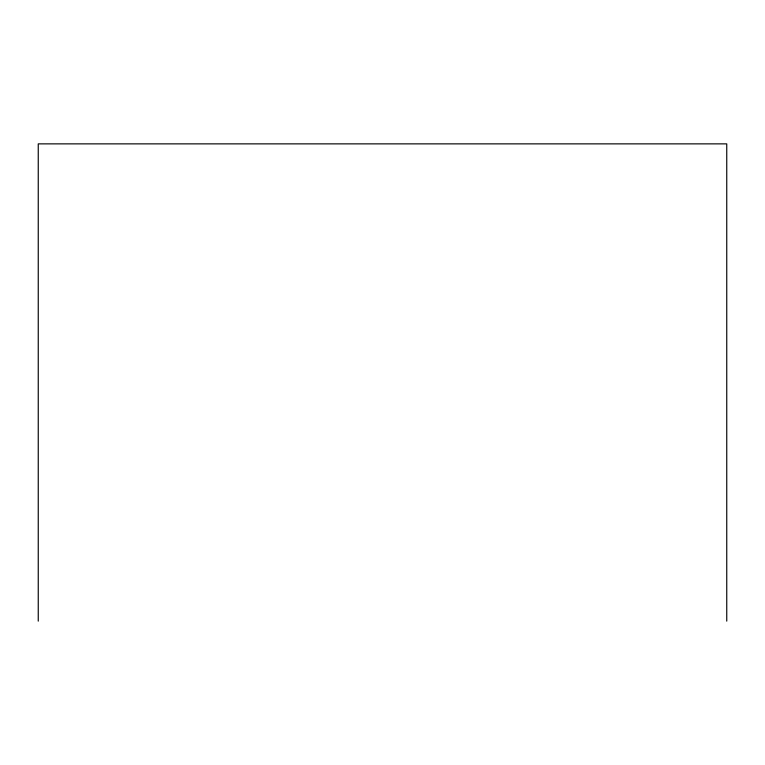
<?xml version="1.0" encoding="UTF-8"?>
<svg xmlns="http://www.w3.org/2000/svg" width="765" height="765" viewBox="0 0 765 765"><rect width="100%" height="100%" fill="white"/><g stroke="black" fill="none" stroke-linecap="round" stroke-linejoin="round"><path stroke-width="1.15" d="M726.75 621.132L726.75 143.868L38.25 143.868L38.25 621.132"/></g></svg>
